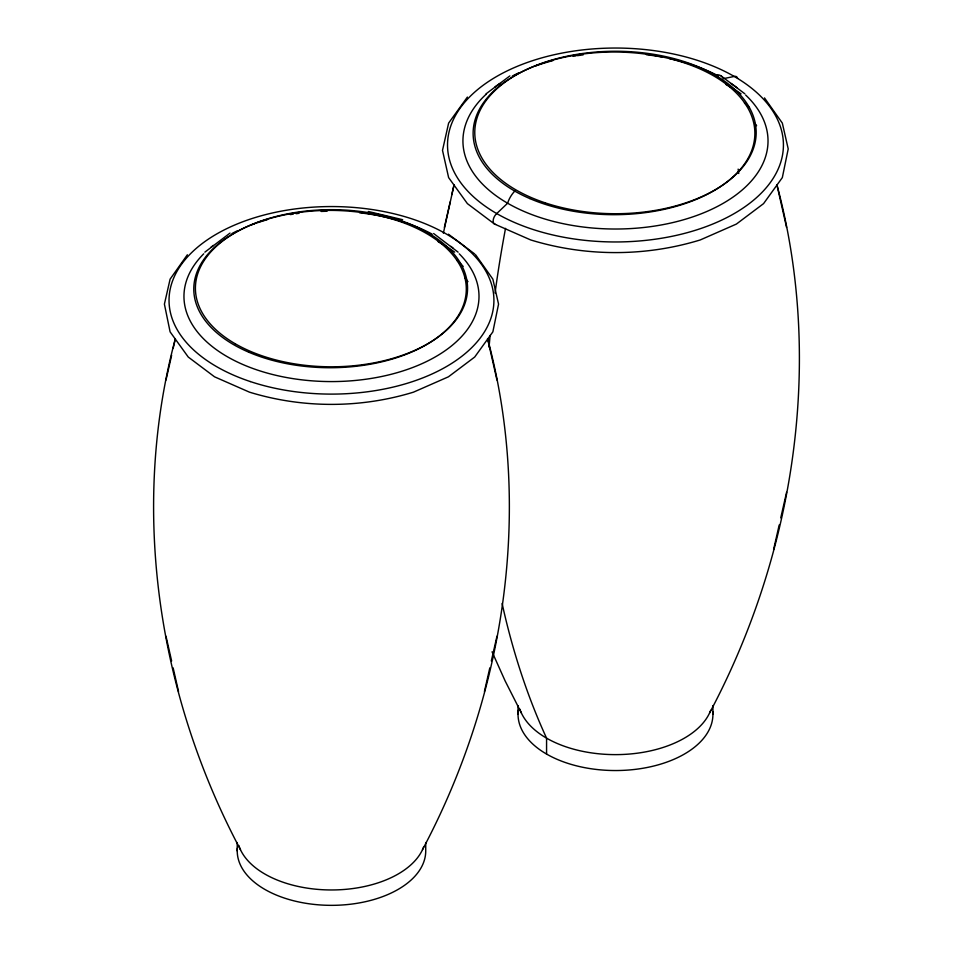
<?xml version="1.0" encoding="UTF-8"?>
<svg xmlns="http://www.w3.org/2000/svg" width="953" height="953" viewBox="0 0 953 953"><rect width="100%" height="100%" fill="white"/><g stroke="black" fill="none" stroke-linecap="round" stroke-linejoin="round"><path stroke-width="1.43" d="M173.136 348.417L175.364 338.672C129.668 509.105 158.067 694.82 240.442 849.623M443.371 233.151L454.104 184.62M422.524 849.623C504.899 694.82 533.275 509.105 487.602 338.672M709.604 712.927C794.754 552.871 824.154 360.842 776.886 184.644L786.582 227.422M165.989 380.044L171.623 355.314M444.372 227.422L450.209 201.857M451.77 194.722L454.069 184.644M484.422 691.521L489.818 667.862M491.331 660.965L496.966 636.235M773.61 549.464L779.185 524.996M780.745 517.872L786.582 492.296M187.36 254.785L170.099 279.158L164.404 304.126L170.099 331.858L188.253 357.041L214.544 376.816L249.472 392.159C302.673 408.456 360.282 408.456 413.483 392.159L448.422 376.816L474.701 357.041L492.868 331.858L498.55 304.126L492.868 279.158L475.607 254.785M204.871 252.152L230.03 233.092M467.399 97.075L448.625 123.104L442.502 150.36L448.625 177.603L467.399 203.632L494.571 224.074L530.69 239.942C585.69 256.798 645.264 256.798 700.264 239.942L736.383 224.074L763.556 203.632L782.33 177.603L788.214 148.918L782.33 123.104L764.485 97.909M486.125 93.787L509.867 75.93M368.334 211.495L402.666 219.702M721.087 75.93L744.829 93.787M448.422 234.2L474.701 253.974M433.627 233.521L458.083 252.152M521.351 712.927L505.126 680.907L492.058 651.804M496.966 380.044L487.567 338.649M165.989 636.235L171.623 660.965M173.136 667.862L178.533 691.521M712.927 705.601L712.927 714.274M546.569 754.061L546.569 738.146A1182.566 682.753 -60 0 1 506.091 620.582A1004.391 579.889 -60 0 1 502.124 603.452M518.027 705.601L518.027 714.274M425.729 842.535L425.729 850.934A94.252 54.416 0 0 1 329.023 905.326A94.252 54.416 0 0 1 237.357 848.099M237.226 842.535L237.226 850.934M738.146 169.11A1004.391 579.889 -60 0 1 738.742 173.47M725.936 84.472A161.319 93.132 0 0 1 741.065 93.894M737.622 78.396A6.79 3.919 -60 0 0 734.227 76.443L723.339 78.67A18.452 10.65 -60 0 0 714.964 75.049M745.651 95.038A152.54 88.069 0 0 1 714.011 208.183A152.54 88.069 0 0 1 515.513 207.468A152.54 88.069 0 0 1 486.292 94.109M495.048 86.902A152.54 88.069 0 0 1 499.884 83.483M512.392 76.026A152.54 88.069 0 0 1 518.682 72.881M534.955 66.15A152.54 88.069 0 0 1 552.847 60.647M573.063 56.346A152.54 88.069 0 0 1 575.993 55.882M577.411 55.667A152.54 88.069 0 0 1 583.141 54.881M646.372 54.702A152.54 88.069 0 0 1 662.275 57.12M669.542 58.598A152.54 88.069 0 0 1 718.562 76.026M731.07 83.483A152.54 88.069 0 0 1 737.074 87.771M710.688 710.342A97.444 56.263 0 0 1 614.316 754.621A97.444 56.263 0 0 1 519.79 709.032M489.056 347.095A1004.391 579.889 -60 0 1 490.128 335.456M495.06 293.012A1004.391 579.889 -60 0 1 505.531 228.351M495.56 224.384A6.79 3.919 -60 0 1 493.201 220.226A6.79 3.919 -60 0 1 496.727 213.567A167.942 96.956 0 0 1 572.014 51.343A167.942 96.956 0 0 1 777.696 170.099A167.942 96.956 0 0 1 496.727 213.567L507.615 203.215A18.452 10.65 -60 0 1 514.989 190.886M744.4 102.972A154.708 89.32 0 0 1 749.451 107.689M712.82 711.617A97.444 56.263 0 0 1 614.316 770.536A97.444 56.263 0 0 1 518.277 710.283M754.705 123.354A154.708 89.32 0 0 1 756.611 125.713M459.251 253.82A147.536 85.186 0 0 1 331.477 381.581A147.536 85.186 0 0 1 203.704 253.82M210.97 247.256A147.536 85.186 0 0 1 213.258 245.445M231.984 233.509A147.536 85.186 0 0 1 237.047 230.96M252.009 224.646A147.536 85.186 0 0 1 254.844 223.621M257.715 222.633A147.536 85.186 0 0 1 267.233 219.726M290.343 214.604A147.536 85.186 0 0 1 293.298 214.127M296.145 213.71A147.536 85.186 0 0 1 299.028 213.317M321.125 211.435A147.536 85.186 0 0 1 327.058 211.268M359.567 212.781A147.536 85.186 0 0 1 432.209 234.164M450.852 246.351A147.536 85.186 0 0 1 453.092 248.173M423.668 846.872A94.252 54.416 0 0 1 330.238 889.959A94.252 54.416 0 0 1 238.81 845.478M438.166 241.705A156.018 90.082 0 0 1 454.664 252.152M465.171 278.264A149.633 86.389 0 0 1 467.983 281.671M456.987 260.407A149.633 86.389 0 0 1 463.17 266.411M545.128 202.834A140.699 81.231 0 0 0 756.182 132.491A140.699 81.231 0 0 0 545.128 62.136A140.699 81.231 0 0 0 545.128 202.834M529.856 198.593A140.877 81.339 0 0 0 753.918 142.795A140.877 81.339 0 0 0 558.196 58.669A140.877 81.339 0 0 0 529.856 198.593M250.258 381.545A162.439 93.775 0 0 0 493.916 300.326A162.439 93.775 0 0 0 250.258 219.119A162.439 93.775 0 0 0 250.258 381.545M235.248 343.783A136.088 78.575 0 0 0 462.932 308.558A136.088 78.575 0 0 0 296.252 212.34A136.088 78.575 0 0 0 235.248 343.783M248.662 352.157A136.255 78.67 0 0 0 465.374 298.206A136.255 78.67 0 0 0 276.084 216.819A136.255 78.67 0 0 0 248.662 352.157"/></g></svg>
